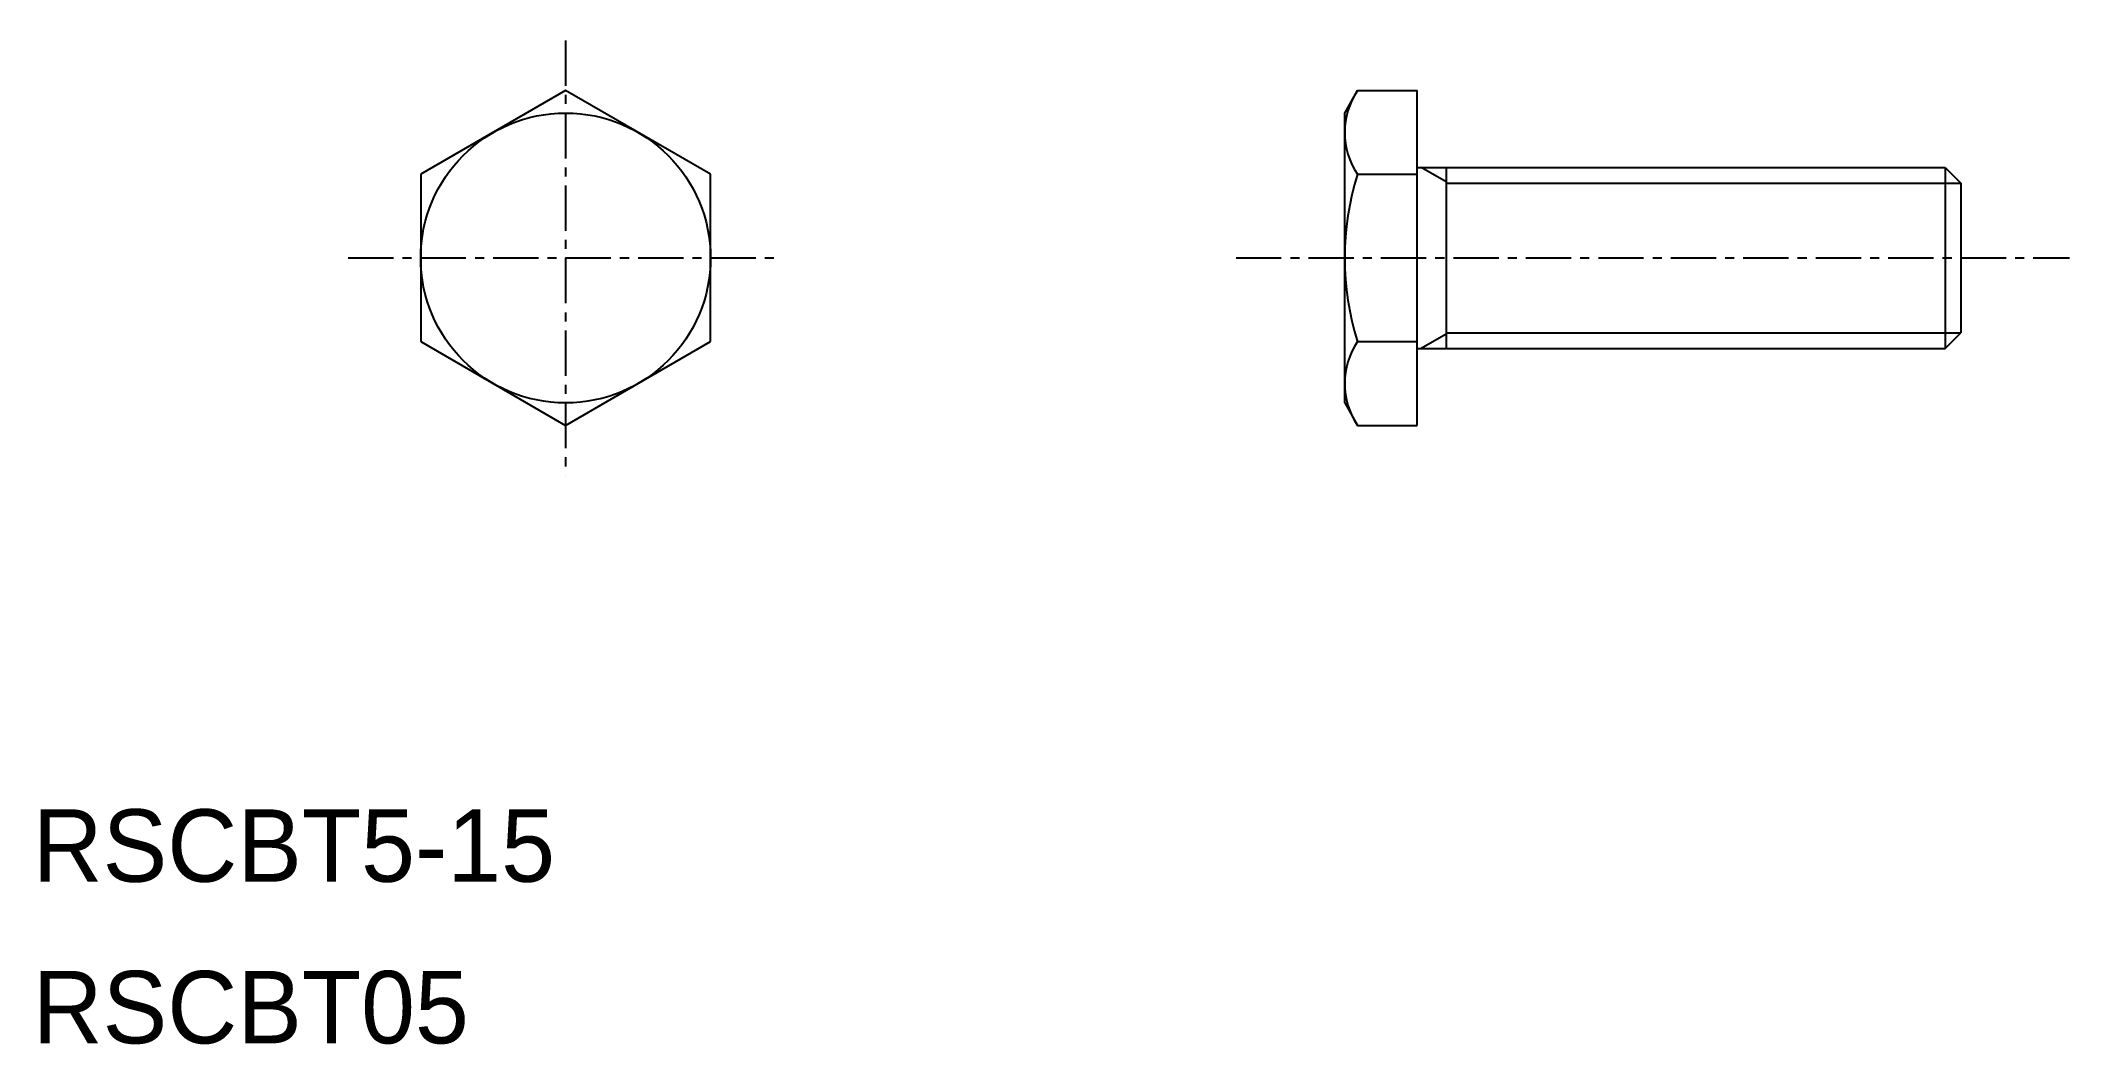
# Model space of a CAD drawing. Extents: x 5.2 to 61.2, y 8 to 35.7.
import ezdxf

# ---------------------------------------------------------------- set-up
doc = ezdxf.new("R2010")
doc.units = 0
doc.linetypes.add('CENTER', pattern=[2, 1.25, -0.25, 0.25, -0.25])
doc.layers.get('0').update_dxf_attribs({"linetype": 'CONTINUOUS'})
doc.layers.add('CENTER', color=1, linetype='CENTER')

msp = doc.modelspace()

# ---------------------------------------------------------------- linework, layer by layer
at = {"color": 7, "linetype": 'CONTINUOUS'}
for p, q in [((19.709, 34.334), (15.709, 32.024)), ((23.709, 32.024), (19.709, 34.334)), ((41.209, 33.715), (41.566, 34.334)), ((41.566, 34.334), (43.209, 34.334)), ((43.209, 25.096), (43.209, 34.334)), ((41.209, 25.715), (41.209, 33.715)), ((15.709, 32.024), (15.709, 27.406)), ((23.709, 27.406), (23.709, 32.024)), ((41.566, 32.024), (43.209, 32.024)), ((43.209, 32.215), (57.776, 32.215)), ((44.009, 32.215), (44.009, 27.215)), ((57.776, 32.215), (57.776, 27.215)), ((57.776, 32.215), (58.209, 31.782)), ((58.209, 31.782), (58.209, 27.648)), ((44.009, 30.965), (44.009, 30.965)), ((44.009, 29.715), (44.009, 29.715)), ((57.776, 27.215), (58.209, 27.648)), ((15.709, 27.406), (19.709, 25.096)), ((19.709, 25.096), (23.709, 27.406)), ((41.566, 27.406), (43.209, 27.406)), ((43.209, 27.215), (57.776, 27.215)), ((41.209, 25.715), (41.566, 25.096)), ((41.566, 25.096), (43.209, 25.096))]:
    msp.add_line(p, q, dxfattribs=at)
at = {"color": 3, "linetype": 'CONTINUOUS'}
for p, q in [((44.009, 31.815), (43.316, 32.215)), ((44.009, 31.782), (58.209, 31.782)), ((44.009, 27.615), (43.316, 27.215)), ((44.009, 27.648), (58.209, 27.648))]:
    msp.add_line(p, q, dxfattribs=at)
at = {"color": 7, "linetype": 'CONTINUOUS'}
msp.add_circle((19.709, 29.715), 4, dxfattribs=at)
for centre, radius, start, end in [((43.253, 33.179), 2.045, 145.6158, 214.3842), ((48.851, 29.715), 7.643, 162.412, 197.588), ((43.253, 26.251), 2.045, 145.6158, 214.3842)]:
    msp.add_arc(centre, radius, start, end, dxfattribs=at)
at = {"layer": 'CENTER', "color": 1, "linetype": 'CENTER'}
for p, q in [((19.709, 35.715), (19.709, 23.715)), ((13.709, 29.715), (25.709, 29.715)), ((38.209, 29.715), (61.209, 29.715))]:
    msp.add_line(p, q, dxfattribs=at)

# ---------------------------------------------------------------- texts
at = {"color": 7, "linetype": 'CONTINUOUS'}
for s, p in [('RSCBT5-15', (5, 12.5)), ('RSCBT05', (5, 8.04))]:
    msp.add_text(s, height=2, dxfattribs=at).set_placement(p)

doc.saveas('drawing.dxf')
